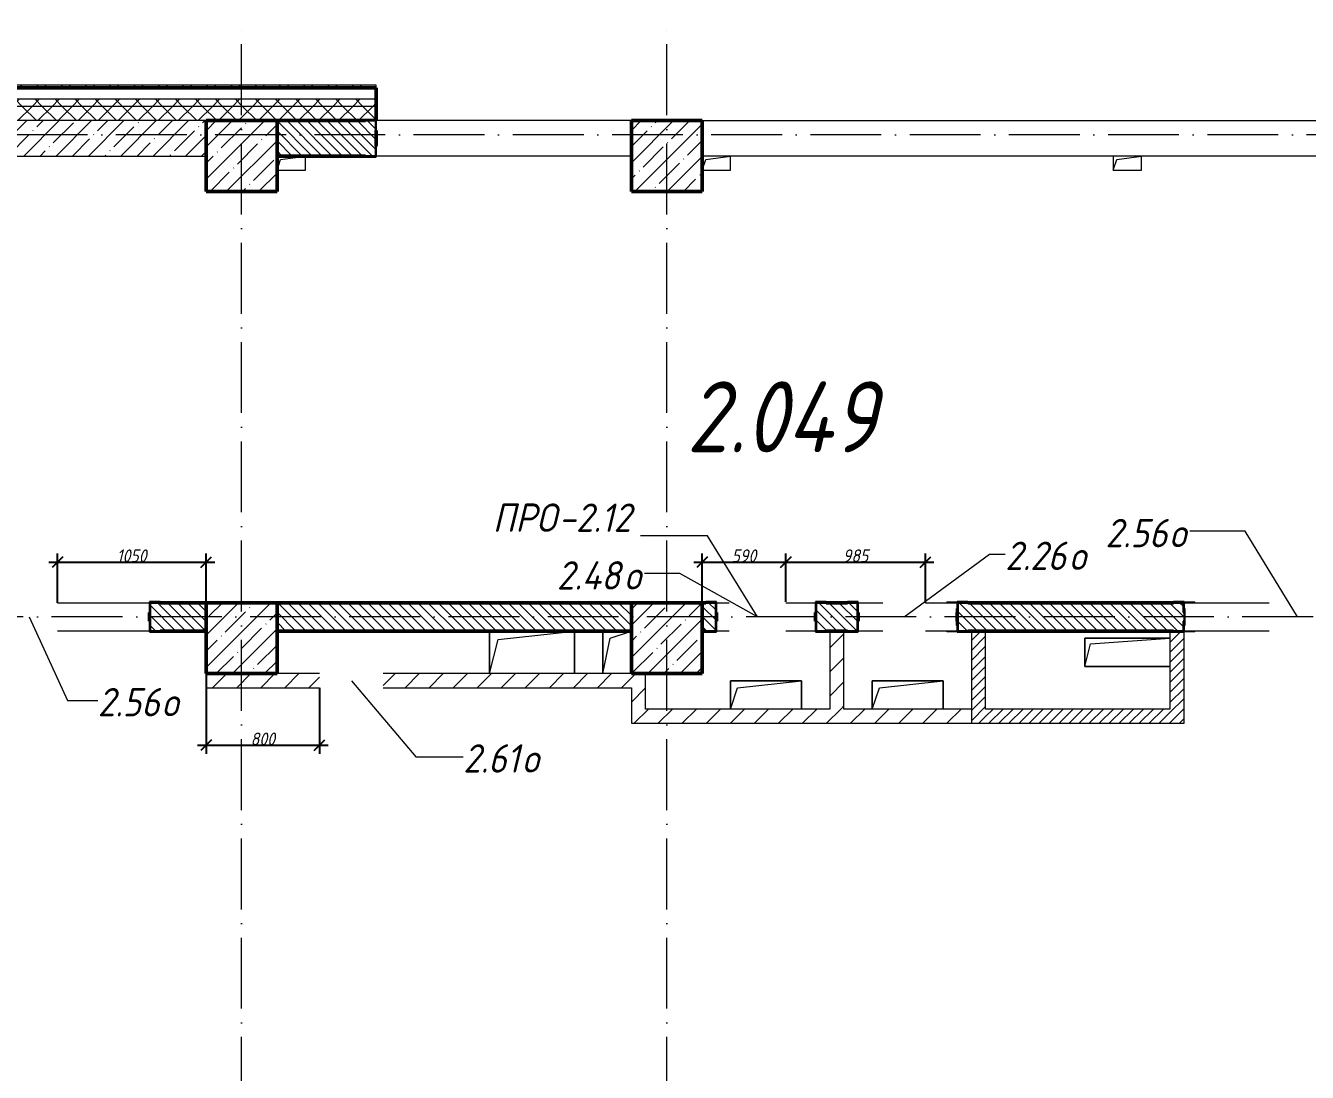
# Model space of a CAD drawing. Header units: millimetres. Extents: x -356862 to 418287, y 0 to 839748.
# Drawn here: x 8867 to 17911, y 313312 to 320693 of the extents above; entities that cross this region are included whole.
import ezdxf

# ---------------------------------------------------------------- set-up
doc = ezdxf.new("R2010")
doc.units = ezdxf.units.MM
doc.linetypes.add('50_200_ШТРИХ_1Т_ш5_п1_п1_', pattern=[700, 500, -100, 0, -100])
for name, color, linetype, lineweight in [('A-____-____-DIMS', 7, 'Continuous', 9), ('A-FLOR-____-OTLN', 7, 'Continuous', 9), ('A-GENM-____-IDEN', 7, 'Continuous', 9), ('A-GENM-____-MCUT', 7, 'Continuous', 25), ('A-GENM-____-OTLN', 7, 'Continuous', 9), ('A-GENM-____-OTLN-1', 7, 'Continuous', 25), ('A-GLAZ-____-IDEN', 7, 'Continuous', 9), ('A-WALL-____-MCUT-1', 7, 'Continuous', 9), ('A-WALL-____-MCUT-2', 7, 'Continuous', 50), ('A-WALL-____-MCUT-3', 7, 'Continuous', 9), ('A-WALL-____-OTLN', 7, 'Continuous', 9), ('A-WALL-____-PATT-1', 7, 'Continuous', 9), ('A-WALL-FNSH-MCUT-1', 7, 'Continuous', 9), ('I-WALL-____-OTLN', 7, 'Continuous', 9), ('S-COLS-____-MCUT', 7, 'Continuous', 50), ('S-COLS-____-OTLN', 7, 'Continuous', 9), ('S-GRID-____-OTLN-1', 7, '50_200_ШТРИХ_1Т_ш5_п1_п1_', 9), ('Марки помещений', 7, 'Continuous', 9)]:
    doc.layers.add(name, color=color, linetype=linetype, lineweight=lineweight)
doc.styles.add('ISOCPEUR_I_3', font='isocpeui.ttf', dxfattribs={"width": 0.85, "height": 2.2})
doc.styles.add('ISOCPEUR_I_7', font='isocpeui.ttf', dxfattribs={"width": 0.9, "height": 90})
doc.styles.add('ISOCPEUR_I_9', font='isocpeui.ttf', dxfattribs={"width": 0.9, "height": 250})
doc.dimstyles.new('ISO-1_8_0_9К_СРЕДНИЙ_Кладочные_2', dxfattribs={"dimscale": 304.8, "dimtxt": 89.638306, "dimasz": 0.246063, "dimexe": 0.19685, "dimexo": 0, "dimgap": 0, "dimtad": 1, "dimdec": 3, "dimrnd": 0.001, "dimdsep": 46, "dimtxsty": 'ISOCPEUR_I_7', "dimblk1": 'OBLIQUE', "dimblk2": 'OBLIQUE', "dimsah": 1, "dimcen": 0.09, "dimdle": 0.19685, "dimazin": 0, "dimtfac": 1, "dimtdec": 4, "dimtix": 1, "dimtmove": 1, "dimatfit": 3, "dimfxl": 1, "dimtvp": 1, "dimtolj": 1, "dimtzin": 0, "dimarcsym": 2})
pattern_1 = [(45, (-15659.08, 310542.9), (-70.71068, 70.71068), []), (135, (-15659.08, 310542.9), (-70.71068, -70.71068), [])]
pattern_2 = [(45, (-15659.08, 310542.9), (-114.04925, 114.04925), []), (45, (-15545.03, 310542.9), (-114.04925, 114.04925), [201.612, -40.322, 3.353, -36.97])]
pattern_3 = [(135, (-15659.08, 310542.9), (-35.35534, -35.35534), [])]
pattern_4 = [(45, (-15659.08, 310542.9), (-84.8528, 84.8528), [])]
pattern_5 = [(45, (-15659.08, 310542.9), (-35.35534, 35.35534), [])]

# ---------------------------------------------------------------- blocks, each defined once
blk = doc.blocks.new('BSC_Колонна _Прямоугольная - 500х500-V70-АР1_План отверстий 2 этажа в осях 1-64_А-ГГ')
at = {"layer": 'S-COLS-____-OTLN'}
h = blk.add_hatch(dxfattribs=at)
h.set_pattern_fill('FP_99', color=256, style=0, pattern_type=2)
h.set_pattern_definition([(45, (-29050, -5831.04), (-114.04925, 114.04925), []), (45, (-28935.95, -5831.04), (-114.04925, 114.04925), [201.613, -40.323, 3.353, -36.97])])
h.paths.add_polyline_path([(-250, -250), (250, -250), (250, 250), (-250, 250)], flags=0)
at = {"layer": 'S-COLS-____-MCUT'}
for p, q in [((250, 250), (-250, 250)), ((-250, 250), (-250, -250)), ((250, -250), (250, 250)), ((-250, -250), (250, -250))]:
    blk.add_line(p, q, dxfattribs=at)
blk = doc.blocks.new('BSC_Колонна _Прямоугольная - 500х500-V86-АР1_План отверстий 2 этажа в осях 1-64_А-ГГ')
at = {"layer": 'S-COLS-____-OTLN'}
h = blk.add_hatch(dxfattribs=at)
h.set_pattern_fill('FP_115', color=256, style=0, pattern_type=2)
h.set_pattern_definition([(45, (-26050, -5831.04), (-114.0493, 114.0493), []), (45, (-25935.95, -5831.04), (-114.0493, 114.0493), [201.613, -40.323, 3.353, -36.97])])
h.paths.add_polyline_path([(-250, -250), (250, -250), (250, 250), (-250, 250)], flags=0)
at = {"layer": 'S-COLS-____-MCUT'}
for p, q in [((250, 250), (-250, 250)), ((-250, 250), (-250, -250)), ((250, -250), (250, 250)), ((-250, -250), (250, -250))]:
    blk.add_line(p, q, dxfattribs=at)
blk = doc.blocks.new('BSC_Колонна _Прямоугольная - 500х500-V99-АР1_План отверстий 2 этажа в осях 1-64_А-ГГ')
at = {"layer": 'S-COLS-____-OTLN'}
h = blk.add_hatch(dxfattribs=at)
h.set_pattern_fill('FP_128', color=256, style=0, pattern_type=2)
h.set_pattern_definition([(45, (-26050, -9231.04), (-114.04925, 114.04925), []), (45, (-25935.95, -9231.04), (-114.04925, 114.04925), [201.613, -40.323, 3.353, -36.97])])
h.paths.add_polyline_path([(-250, -250), (250, -250), (250, 250), (-250, 250)], flags=0)
at = {"layer": 'S-COLS-____-MCUT'}
for p, q in [((250, 250), (-250, 250)), ((-250, 250), (-250, -250)), ((250, -250), (250, 250)), ((-250, -250), (250, -250))]:
    blk.add_line(p, q, dxfattribs=at)
blk = doc.blocks.new('Фахверк_СКБ_Уголок - 250_2700-27497298-АР1_План отверстий 2 этажа в осях 1-64_А-ГГ')
at = {"layer": 'A-GENM-____-MCUT'}
for p, q in [((200, 181), (125, 181)), ((125, 181), (125, 106)), ((200, 175), (200, 181)), ((125, 106), (131, 106)), ((131, 106), (131, 175)), ((131, 175), (200, 175)), ((131, -6), (125, -6)), ((125, -6), (125, -81)), ((125, -81), (200, -81)), ((131, -75), (131, -6)), ((200, -75), (131, -75)), ((200, -81), (200, -75))]:
    blk.add_line(p, q, dxfattribs=at)
blk = doc.blocks.new('Фахверк_СКБ_Уголок - 200_3960_зеркало-28268689-АР1_План отверстий 2 этажа в осях 1-64_А-ГГ')
at = {"layer": 'A-GENM-____-MCUT'}
for p, q in [((200, 156), (125, 156)), ((125, 156), (125, 81)), ((131, 81), (131, 150)), ((131, 150), (200, 150)), ((200, 150), (200, 156)), ((125, 81), (131, 81)), ((131, 19), (125, 19)), ((125, 19), (125, -56)), ((131, -50), (131, 19)), ((125, -56), (200, -56)), ((200, -50), (131, -50)), ((200, -56), (200, -50))]:
    blk.add_line(p, q, dxfattribs=at)
blk = doc.blocks.new('Фахверк_СКБ_Уголок - 200_3960-28268576-АР1_План отверстий 2 этажа в осях 1-64_А-ГГ')
at = {"layer": 'A-GENM-____-MCUT'}
for p, q in [((200, 156), (125, 156)), ((125, 156), (125, 81)), ((131, 81), (131, 150)), ((131, 150), (200, 150)), ((200, 150), (200, 156)), ((125, 81), (131, 81)), ((131, 19), (125, 19)), ((125, 19), (125, -56)), ((131, -50), (131, 19)), ((125, -56), (200, -56)), ((200, -50), (131, -50)), ((200, -56), (200, -50))]:
    blk.add_line(p, q, dxfattribs=at)
blk = doc.blocks.new('154_Стойка_СКБ_Уголок - СМ-2180_200-28268025-АР1_План отверстий 2 этажа в осях 1-64_А-ГГ')
at = {"layer": 'A-GENM-____-MCUT'}
for p, q in [((125, 156), (125, 81)), ((200, 156), (125, 156)), ((131, 81), (131, 150)), ((131, 150), (200, 150)), ((200, 150), (200, 156)), ((125, 81), (131, 81)), ((131, 19), (125, 19)), ((125, 19), (125, -56)), ((131, -50), (131, 19)), ((125, -56), (200, -56)), ((200, -50), (131, -50)), ((200, -56), (200, -50))]:
    blk.add_line(p, q, dxfattribs=at)
blk = doc.blocks.new('Стойка_Влож_Полоса боковая - Полоса-V142-АР1_План отверстий 2 этажа в осях 1-64_А-ГГ')
at = {"layer": 'A-GENM-____-OTLN'}
for p, q in [((-5, 60), (0, 60)), ((-5, -60), (-5, 60)), ((0, -60), (-5, -60))]:
    blk.add_line(p, q, dxfattribs=at)
blk = doc.blocks.new('Стойка_Влож_Уголок_Опорный - Уголок-28213941-АР1_План отверстий 2 этажа в осях 1-64_А-ГГ')
at = {"layer": 'A-GENM-____-OTLN'}
for p, q in [((-212, -6), (-212, 0)), ((0, 0), (0, -6)), ((-212, -75), (-212, -6)), ((-212, -6), (-206, -6)), ((-212, -75), (-206, -75)), ((-6, -6), (0, -6)), ((-6, -75), (0, -75)), ((0, -6), (0, -75))]:
    blk.add_line(p, q, dxfattribs=at)
blk = doc.blocks.new('154_Стойка_СКБ_Уголок - СМ-2480_200-28346303-АР1_План отверстий 2 этажа в осях 1-64_А-ГГ')
at = {"layer": 'A-GENM-____-MCUT'}
for p, q in [((125, 156), (125, 81)), ((200, 156), (125, 156)), ((131, 81), (131, 150)), ((131, 150), (200, 150)), ((200, 150), (200, 156)), ((125, 81), (131, 81)), ((131, 19), (125, 19)), ((125, 19), (125, -56)), ((131, -50), (131, 19)), ((125, -56), (200, -56)), ((200, -50), (131, -50)), ((200, -56), (200, -50))]:
    blk.add_line(p, q, dxfattribs=at)
blk = doc.blocks.new('Стойка_Влож_Полоса боковая - Полоса-28213942-АР1_План отверстий 2 этажа в осях 1-64_А-ГГ')
at = {"layer": 'A-GENM-____-OTLN'}
for p, q in [((-5, 60), (0, 60)), ((-5, -60), (-5, 60)), ((0, 31), (0, -31)), ((0, -60), (-5, -60))]:
    blk.add_line(p, q, dxfattribs=at)
blk = doc.blocks.new('AR_Отверстие прямоугольное _в плите_ - AR_Отверстие прямоугольное _в плите_-V147-АР1_План отверстий 2 этажа в осях 1-64_А-ГГ')
at = {"layer": 'A-GENM-____-OTLN'}
for p, q in [((250, 100), (-250, 100)), ((-250, 100), (-250, -100)), ((-200, 50), (250, 100)), ((250, -100), (250, 100)), ((-250, -100), (-200, 50))]:
    blk.add_line(p, q, dxfattribs=at)
blk = doc.blocks.new('AR_Отверстие прямоугольное _в плите_ - AR_Отверстие прямоугольное _в плите_-V157-АР1_План отверстий 2 этажа в осях 1-64_А-ГГ')
at = {"layer": 'A-GENM-____-OTLN'}
for p, q in [((300, 100), (-300, 100)), ((-300, 100), (-300, -100)), ((-260, 60), (300, 100)), ((-300, -100), (-260, 60)), ((-300, -100), (300, -100))]:
    blk.add_line(p, q, dxfattribs=at)
blk = doc.blocks.new('AR_Отверстие прямоугольное _в плите_ - AR_Отверстие прямоугольное _в плите_-V166-АР1_План отверстий 2 этажа в осях 1-64_А-ГГ')
at = {"layer": 'A-GENM-____-OTLN'}
for p, q in [((-100, -50), (-75, 25)), ((-75, 25), (100, 50)), ((100, -50), (100, 50)), ((-100, -50), (100, -50))]:
    blk.add_line(p, q, dxfattribs=at)
blk = doc.blocks.new('AR_Отверстие прямоугольное _в плите_ - AR_Отверстие прямоугольное _в плите_-V171-АР1_План отверстий 2 этажа в осях 1-64_А-ГГ')
at = {"layer": 'A-GENM-____-OTLN'}
for p, q in [((-100, 50), (-100, -50)), ((-100, -50), (-75, 25)), ((-75, 25), (100, 50)), ((100, -50), (100, 50)), ((-100, -50), (100, -50))]:
    blk.add_line(p, q, dxfattribs=at)
blk = doc.blocks.new('AR_Отверстие прямоугольное _в плите_ - AR_Отверстие прямоугольное _в плите_-V178-АР1_План отверстий 2 этажа в осях 1-64_А-ГГ')
at = {"layer": 'A-GENM-____-OTLN'}
for p, q in [((-100, 150), (-100, -150)), ((-100, -150), (-50, 100)), ((-50, 100), (100, 150))]:
    blk.add_line(p, q, dxfattribs=at)
blk = doc.blocks.new('AR_Отверстие прямоугольное _в плите_ - AR_Отверстие прямоугольное _в плите_-V182-АР1_План отверстий 2 этажа в осях 1-64_А-ГГ')
at = {"layer": 'A-GENM-____-OTLN'}
for p, q in [((-300, 150), (-300, -150)), ((-240, 90), (300, 150)), ((300, -150), (300, 150)), ((-300, -150), (-240, 90))]:
    blk.add_line(p, q, dxfattribs=at)
blk = doc.blocks.new('_Oblique')
at = {"color": 0, "linetype": 'ByBlock', "lineweight": -2}
blk.add_line((-0.5, -0.5), (0.5, 0.5), dxfattribs=at)
blk = doc.blocks.new('*D9219')
at = {"layer": 'A-____-____-DIMS', "color": 0, "lineweight": -2, "transparency": 16777216}
for p, q in [((13580.9, 316910), (14290.9, 316910)), ((13640.9, 316623.9), (13640.9, 316970)), ((14230.9, 316629.9), (14230.9, 316970))]:
    blk.add_line(p, q, dxfattribs=at)
at = {"layer": 'Defpoints', "color": 0, "transparency": 16777216}
for p in [(14230.9, 316910), (14230.9, 316629.9), (13640.9, 316623.9)]:
    blk.add_point(p, dxfattribs=at)
at = {"layer": 'A-____-____-DIMS', "color": 0, "lineweight": -2, "transparency": 16777216, "xscale": 75, "yscale": 75, "zscale": 75, "rotation": 180}
blk.add_blockref('_Oblique', (13640.9, 316910), dxfattribs=at)
at = {"layer": 'A-____-____-DIMS', "color": 0, "lineweight": -2, "transparency": 16777216, "xscale": 75, "yscale": 75, "zscale": 75}
blk.add_blockref('_Oblique', (14230.9, 316910), dxfattribs=at)
at = {"layer": 'A-____-____-DIMS', "color": 0, "transparency": 16777216, "insert": (13935.9, 316955), "char_height": 90, "width": 409.578, "attachment_point": 5, "style": 'ISOCPEUR_I_7'}
blk.add_mtext('\\A1;590', dxfattribs=at)
blk = doc.blocks.new('*D9220')
at = {"layer": 'A-____-____-DIMS', "color": 0, "lineweight": -2, "transparency": 16777216}
for p, q in [((14170.9, 316910), (15275.9, 316910)), ((14230.9, 316629.9), (14230.9, 316970)), ((15215.9, 316623.9), (15215.9, 316970))]:
    blk.add_line(p, q, dxfattribs=at)
at = {"layer": 'Defpoints', "color": 0, "transparency": 16777216}
for p in [(15215.9, 316910), (14230.9, 316629.9), (15215.9, 316623.9)]:
    blk.add_point(p, dxfattribs=at)
at = {"layer": 'A-____-____-DIMS', "color": 0, "lineweight": -2, "transparency": 16777216, "xscale": 75, "yscale": 75, "zscale": 75, "rotation": 180}
blk.add_blockref('_Oblique', (14230.9, 316910), dxfattribs=at)
at = {"layer": 'A-____-____-DIMS', "color": 0, "lineweight": -2, "transparency": 16777216, "xscale": 75, "yscale": 75, "zscale": 75}
blk.add_blockref('_Oblique', (15215.9, 316910), dxfattribs=at)
at = {"layer": 'A-____-____-DIMS', "color": 0, "transparency": 16777216, "insert": (14723.4, 316955), "char_height": 90, "width": 409.578, "attachment_point": 5, "style": 'ISOCPEUR_I_7'}
blk.add_mtext('\\A1;985', dxfattribs=at)
blk = doc.blocks.new('*D9215')
at = {"layer": 'A-____-____-DIMS', "color": 0, "lineweight": -2, "transparency": 16777216}
for p, q in [((10140.9, 316123.9), (10140.9, 315558.3)), ((10940.9, 316023.9), (10940.9, 315558.3)), ((10080.9, 315618.3), (11000.9, 315618.3))]:
    blk.add_line(p, q, dxfattribs=at)
at = {"layer": 'Defpoints', "color": 0, "transparency": 16777216}
for p in [(10140.9, 316123.9), (10940.9, 316023.9), (10940.9, 315618.3)]:
    blk.add_point(p, dxfattribs=at)
at = {"layer": 'A-____-____-DIMS', "color": 0, "lineweight": -2, "transparency": 16777216, "xscale": 75, "yscale": 75, "zscale": 75, "rotation": 180}
blk.add_blockref('_Oblique', (10140.9, 315618.3), dxfattribs=at)
at = {"layer": 'A-____-____-DIMS', "color": 0, "lineweight": -2, "transparency": 16777216, "xscale": 75, "yscale": 75, "zscale": 75}
blk.add_blockref('_Oblique', (10940.9, 315618.3), dxfattribs=at)
at = {"layer": 'A-____-____-DIMS', "color": 0, "transparency": 16777216, "insert": (10540.9, 315663.3), "char_height": 90, "width": 409.578, "attachment_point": 5, "style": 'ISOCPEUR_I_7'}
blk.add_mtext('\\A1;800', dxfattribs=at)
blk = doc.blocks.new('*D9216')
at = {"layer": 'A-____-____-DIMS', "color": 0, "lineweight": -2, "transparency": 16777216}
for p, q in [((9030.9, 316910), (10200.9, 316910)), ((9090.9, 316623.9), (9090.9, 316970)), ((10140.9, 316623.9), (10140.9, 316970))]:
    blk.add_line(p, q, dxfattribs=at)
at = {"layer": 'Defpoints', "color": 0, "transparency": 16777216}
for p in [(10140.9, 316910), (9090.9, 316623.9), (10140.9, 316623.9)]:
    blk.add_point(p, dxfattribs=at)
at = {"layer": 'A-____-____-DIMS', "color": 0, "lineweight": -2, "transparency": 16777216, "xscale": 75, "yscale": 75, "zscale": 75, "rotation": 180}
blk.add_blockref('_Oblique', (9090.9, 316910), dxfattribs=at)
at = {"layer": 'A-____-____-DIMS', "color": 0, "lineweight": -2, "transparency": 16777216, "xscale": 75, "yscale": 75, "zscale": 75}
blk.add_blockref('_Oblique', (10140.9, 316910), dxfattribs=at)
at = {"layer": 'A-____-____-DIMS', "color": 0, "transparency": 16777216, "insert": (9615.9, 316955), "char_height": 90, "width": 504.733, "attachment_point": 5, "style": 'ISOCPEUR_I_7'}
blk.add_mtext('\\A1;1050', dxfattribs=at)

msp = doc.modelspace()

# ---------------------------------------------------------------- hatches: boundary and pattern name
at = {"layer": 'A-WALL-____-PATT-1'}
h = msp.add_hatch(dxfattribs=at)
h.set_pattern_fill('FP_3', color=256, style=0, pattern_type=2)
h.set_pattern_definition([(45, (-15659.08, 310542.9), (-85.5366, 85.5366), []), (45, (-15602.06, 310542.9), (-85.5366, 85.5366), [])])
h.paths.add_polyline_path([(22655.9187, 320253.9433), (22655.9187, 320273.9433), (22140.9187, 320273.9433), (22140.9187, 320253.9433)], flags=0)
h.paths.add_polyline_path([(20340.9187, 320253.9433), (20340.9187, 320273.9433), (19140.9187, 320273.9433), (19140.9187, 320253.9433), (19676.5149, 320253.9433)], flags=0)
h.paths.add_polyline_path([(11340.9187, 320253.9433), (11340.9187, 320273.9433), (8190.9187, 320273.9433), (8190.9187, 320253.9433), (9071.7291, 320253.9433)], flags=0)
h = msp.add_hatch(dxfattribs=at)
h.set_pattern_fill('FP_1', color=256, style=0, pattern_type=2)
h.set_pattern_definition(pattern_1)
h.paths.add_polyline_path([(58690.9187, 320123.9433), (58690.9187, 320173.9433), (52340.9187, 320173.9433), (52340.9187, 320123.9433), (58560.7292, 320123.9433)], flags=0)
h.paths.add_polyline_path([(49723.4078, 320123.9433), (50540.9187, 320123.9433), (50540.9187, 320173.9433), (49340.9187, 320173.9433), (49340.9187, 320123.9433)], flags=0)
h.paths.add_polyline_path([(47540.9187, 320123.9433), (47540.9187, 320173.9433), (46340.9187, 320173.9433), (46340.9187, 320123.9433), (47072.2113, 320123.9433)], flags=0)
h.paths.add_polyline_path([(44540.9187, 320123.9433), (44540.9187, 320173.9433), (43340.9187, 320173.9433), (43340.9187, 320123.9433), (44421.0149, 320123.9433)], flags=0)
h.paths.add_polyline_path([(41540.9187, 320123.9433), (41540.9187, 320173.9433), (40340.9187, 320173.9433), (40340.9187, 320123.9433), (40886.0863, 320123.9433)], flags=0)
h.paths.add_polyline_path([(37340.9187, 320123.9433), (38540.9187, 320123.9433), (38540.9187, 320173.9433), (37340.9187, 320173.9433)], flags=0)
h.paths.add_polyline_path([(34340.9187, 320123.9433), (35540.9187, 320123.9433), (35540.9187, 320173.9433), (34340.9187, 320173.9433)], flags=0)
h.paths.add_polyline_path([(32048.7649, 320123.9433), (32540.9187, 320123.9433), (32540.9187, 320173.9433), (31340.9187, 320173.9433), (31340.9187, 320123.9433)], flags=0)
h.paths.add_polyline_path([(29540.9187, 320123.9433), (29540.9187, 320173.9433), (28340.9187, 320173.9433), (28340.9187, 320123.9433), (28513.8363, 320123.9433)], flags=0)
h.paths.add_polyline_path([(26540.9187, 320123.9433), (26540.9187, 320173.9433), (25340.9187, 320173.9433), (25340.9187, 320123.9433), (25862.6399, 320123.9433)], flags=0)
h.paths.add_polyline_path([(22140.9187, 320123.9433), (23540.9187, 320123.9433), (23540.9187, 320173.9433), (22140.9187, 320173.9433)], flags=0)
h.paths.add_polyline_path([(20340.9187, 320123.9433), (20340.9187, 320173.9433), (19140.9187, 320173.9433), (19140.9187, 320123.9433), (19676.5149, 320123.9433)], flags=0)
h.paths.add_polyline_path([(11340.9187, 320123.9433), (11340.9187, 320173.9433), (8170.9187, 320173.9433), (8170.9187, 320123.9433), (9071.7291, 320123.9433)], flags=0)
h = msp.add_hatch(dxfattribs=at)
h.set_pattern_fill('FP_1', color=256, style=0, pattern_type=2)
h.set_pattern_definition(pattern_1)
h.paths.add_polyline_path([(58690.9187, 320023.9433), (58690.9187, 320123.9433), (52340.9187, 320123.9433), (52340.9187, 320029.9433), (52415.9187, 320029.9433), (52415.9187, 320023.9433), (58560.7292, 320023.9433)], flags=0)
h.paths.add_polyline_path([(49723.4078, 320023.9433), (50465.9187, 320023.9433), (50465.9187, 320029.9433), (50540.9187, 320029.9433), (50540.9187, 320123.9433), (49340.9187, 320123.9433), (49340.9187, 320029.9433), (49415.9187, 320029.9433), (49415.9187, 320023.9433)], flags=0)
h.paths.add_polyline_path([(47465.9187, 320023.9433), (47465.9187, 320029.9433), (47540.9187, 320029.9433), (47540.9187, 320123.9433), (46340.9187, 320123.9433), (46340.9187, 320029.9433), (46415.9187, 320029.9433), (46415.9187, 320023.9433), (47190.9187, 320023.9433)], flags=0)
h.paths.add_polyline_path([(43690.9187, 320023.9433), (44465.9187, 320023.9433), (44465.9187, 320029.9433), (44540.9187, 320029.9433), (44540.9187, 320123.9433), (43340.9187, 320123.9433), (43340.9187, 320029.9433), (43415.9187, 320029.9433), (43415.9187, 320023.9433), (43537.2827, 320023.9433)], flags=0)
h.paths.add_polyline_path([(40886.0863, 320023.9433), (41465.9187, 320023.9433), (41465.9187, 320029.9433), (41540.9187, 320029.9433), (41540.9187, 320123.9433), (40340.9187, 320123.9433), (40340.9187, 320029.9433), (40415.9187, 320029.9433), (40415.9187, 320023.9433)], flags=0)
h.paths.add_polyline_path([(38190.9187, 320023.9433), (38465.9187, 320023.9433), (38465.9187, 320029.9433), (38540.9187, 320029.9433), (38540.9187, 320123.9433), (37340.9187, 320123.9433), (37340.9187, 320029.9433), (37415.9187, 320029.9433), (37415.9187, 320023.9433), (37690.9187, 320023.9433)], flags=0)
h.paths.add_polyline_path([(35190.9187, 320023.9433), (35465.9187, 320023.9433), (35465.9187, 320029.9433), (35540.9187, 320029.9433), (35540.9187, 320123.9433), (34340.9187, 320123.9433), (34340.9187, 320029.9433), (34415.9187, 320029.9433), (34415.9187, 320023.9433), (34699.9613, 320023.9433)], flags=0)
h.paths.add_polyline_path([(32465.9187, 320023.9433), (32465.9187, 320029.9433), (32540.9187, 320029.9433), (32540.9187, 320123.9433), (31340.9187, 320123.9433), (31340.9187, 320029.9433), (31415.9187, 320029.9433), (31415.9187, 320023.9433), (32048.7649, 320023.9433)], flags=0)
h.paths.add_polyline_path([(29465.9187, 320023.9433), (29465.9187, 320029.9433), (29540.9187, 320029.9433), (29540.9187, 320123.9433), (28340.9187, 320123.9433), (28340.9187, 320029.9433), (28415.9187, 320029.9433), (28415.9187, 320023.9433), (29190.9187, 320023.9433)], flags=0)
h.paths.add_polyline_path([(25415.9187, 320023.9433), (26465.9187, 320023.9433), (26465.9187, 320029.9433), (26540.9187, 320029.9433), (26540.9187, 320123.9433), (25340.9187, 320123.9433), (25340.9187, 320029.9433), (25415.9187, 320029.9433)], flags=0)
h.paths.add_polyline_path([(23190.9187, 320023.9433), (23465.9187, 320023.9433), (23465.9187, 320029.9433), (23540.9187, 320029.9433), (23540.9187, 320123.9433), (22140.9187, 320123.9433), (22140.9187, 320023.9433), (22640.9187, 320023.9433)], flags=0)
h.paths.add_polyline_path([(19676.5149, 320023.9433), (20265.9187, 320023.9433), (20265.9187, 320029.9433), (20340.9187, 320029.9433), (20340.9187, 320123.9433), (19140.9187, 320123.9433), (19140.9187, 320023.9433), (19640.9187, 320023.9433)], flags=0)
h.paths.add_polyline_path([(11265.9187, 320023.9433), (11265.9187, 320029.9433), (11340.9187, 320029.9433), (11340.9187, 320123.9433), (8170.9187, 320123.9433), (8170.9187, 320023.9433), (10640.9187, 320023.9433)], flags=0)
h = msp.add_hatch(dxfattribs=at)
h.set_pattern_fill('FP_25', color=256, style=0, pattern_type=2)
h.set_pattern_definition(pattern_2)
h.paths.add_polyline_path([(10140.9187, 319773.9433), (10140.9187, 320023.9433), (7890.9187, 320023.9433), (7890.9187, 319773.9433), (9071.7291, 319773.9433)], flags=0)
h = msp.add_hatch(dxfattribs=at)
h.set_pattern_fill('FP_6', color=256, style=0, pattern_type=2)
h.set_pattern_definition(pattern_3)
h.paths.add_polyline_path([(11265.9187, 319773.9433), (11334.9187, 319773.9433), (11334.9187, 319842.9433), (11340.9187, 319842.9433), (11340.9187, 319954.9433), (11334.9187, 319954.9433), (11334.9187, 320023.9433), (10640.9187, 320023.9433), (10640.9187, 319773.9433)], flags=0)
h = msp.add_hatch(dxfattribs=at)
h.set_pattern_fill('FP_6', color=256, style=0, pattern_type=2)
h.set_pattern_definition(pattern_3)
h.paths.add_polyline_path([(9746.9187, 316423.9433), (10140.9187, 316423.9433), (10140.9187, 316623.9433), (9746.9187, 316623.9433), (9746.9187, 316554.9433), (9740.9187, 316554.9433), (9740.9187, 316492.9433), (9746.9187, 316492.9433), (9746.9187, 316426.9433)], flags=0)
h.paths.add_polyline_path([(7965.9187, 316423.9433), (8034.9187, 316423.9433), (8034.9187, 316492.9433), (8040.9187, 316492.9433), (8040.9187, 316554.9433), (8034.9187, 316554.9433), (8034.9187, 316623.9433), (7190.9187, 316623.9433), (7190.9187, 316423.9433), (7304.2649, 316423.9433)], flags=0)
h.paths.add_polyline_path([(6640.9187, 316423.9433), (6790.9187, 316423.9433), (6790.9187, 316623.9433), (6640.9187, 316623.9433)], flags=0)
h = msp.add_hatch(dxfattribs=at)
h.set_pattern_fill('FP_6', color=256, style=0, pattern_type=2)
h.set_pattern_definition(pattern_3)
h.paths.add_polyline_path([(13140.9187, 316423.9433), (13140.9187, 316623.9433), (10640.9187, 316623.9433), (10640.9187, 316423.9433), (12606.6577, 316423.9433)], flags=0)
h = msp.add_hatch(dxfattribs=at)
h.set_pattern_fill('FP_6', color=256, style=0, pattern_type=2)
h.set_pattern_definition(pattern_3)
h.paths.add_polyline_path([(18815.9187, 316423.9433), (19140.9187, 316423.9433), (19140.9187, 316623.9433), (18746.9187, 316623.9433), (18746.9187, 316554.9433), (18740.9187, 316554.9433), (18740.9187, 316492.9433), (18746.9187, 316492.9433), (18746.9187, 316423.9433)], flags=0)
h.paths.add_polyline_path([(16965.9187, 316423.9433), (17034.9187, 316423.9433), (17034.9187, 316492.9433), (17040.9187, 316492.9433), (17040.9187, 316554.9433), (17034.9187, 316554.9433), (17034.9187, 316623.9433), (15446.9187, 316623.9433), (15446.9187, 316554.9433), (15440.9187, 316554.9433), (15440.9187, 316492.9433), (15446.9187, 316492.9433), (15446.9187, 316423.9433), (16141.5863, 316423.9433)], flags=0)
h.paths.add_polyline_path([(14446.9187, 316423.9433), (14734.9187, 316423.9433), (14734.9187, 316492.9433), (14740.9187, 316492.9433), (14740.9187, 316554.9433), (14734.9187, 316554.9433), (14734.9187, 316623.9433), (14446.9187, 316623.9433), (14446.9187, 316554.9433), (14440.9187, 316554.9433), (14440.9187, 316492.9433), (14446.9187, 316492.9433), (14446.9187, 316427.9433)], flags=0)
h.paths.add_polyline_path([(13640.9187, 316423.9433), (13734.9187, 316423.9433), (13734.9187, 316492.9433), (13740.9187, 316492.9433), (13740.9187, 316554.9433), (13734.9187, 316554.9433), (13734.9187, 316623.9433), (13640.9187, 316623.9433), (13640.9187, 316517.9433)], flags=0)
h = msp.add_hatch(dxfattribs=at)
h.set_pattern_fill('FP_4', color=256, style=0, pattern_type=2)
h.set_pattern_definition(pattern_4)
h.paths.add_polyline_path([(14640.9187, 315873.9433), (14640.9187, 316423.9433), (14540.9187, 316423.9433), (14540.9187, 315873.9433)], flags=0)
h = msp.add_hatch(dxfattribs=at)
h.set_pattern_fill('FP_5', color=256, style=0, pattern_type=2)
h.set_pattern_definition(pattern_5)
h.paths.add_polyline_path([(15640.9187, 315773.9433), (15640.9187, 316423.9433), (15540.9187, 316423.9433), (15540.9187, 315773.9433)], flags=0)
h = msp.add_hatch(dxfattribs=at)
h.set_pattern_fill('FP_5', color=256, style=0, pattern_type=2)
h.set_pattern_definition(pattern_5)
h.paths.add_polyline_path([(17040.9187, 315773.9433), (17039.8278, 316417.9433), (16965.9187, 316417.9433), (16965.9187, 316423.9433), (16940.9187, 316423.9433), (16940.9187, 315773.9433)], flags=0)
h = msp.add_hatch(dxfattribs=at)
h.set_pattern_fill('FP_4', color=256, style=0, pattern_type=2)
h.set_pattern_definition(pattern_4)
h.paths.add_polyline_path([(10940.9187, 316023.9433), (10940.9187, 316123.9433), (10140.9187, 316123.9433), (10140.9187, 316023.9433), (10640.9187, 316023.9433)], flags=0)
h.paths.add_polyline_path([(11390.9187, 316023.9433), (13240.9187, 316023.9433), (13240.9187, 316123.9433), (11390.9187, 316123.9433), (11390.9187, 316082.2766)], flags=0)
h = msp.add_hatch(dxfattribs=at)
h.set_pattern_fill('FP_4', color=256, style=0, pattern_type=2)
h.set_pattern_definition(pattern_4)
h.paths.add_polyline_path([(13240.9187, 315873.9433), (13240.9187, 316023.9433), (13140.9187, 316023.9433), (13140.9187, 315873.9433)], flags=0)
h = msp.add_hatch(dxfattribs=at)
h.set_pattern_fill('FP_4', color=256, style=0, pattern_type=2)
h.set_pattern_definition(pattern_4)
h.paths.add_polyline_path([(14374.122, 315773.9433), (15540.9187, 315773.9433), (15540.9187, 315873.9433), (13140.9187, 315873.9433), (13140.9187, 315773.9433)], flags=0)
h = msp.add_hatch(dxfattribs=at)
h.set_pattern_fill('FP_5', color=256, style=0, pattern_type=2)
h.set_pattern_definition(pattern_5)
h.paths.add_polyline_path([(16940.9187, 315773.9433), (16940.9187, 315873.9433), (15640.9187, 315873.9433), (15640.9187, 315773.9433), (16141.5863, 315773.9433)], flags=0)
at = {"layer": 'S-COLS-____-OTLN'}
h = msp.add_hatch(dxfattribs=at)
h.set_pattern_fill('FP_25', color=256, style=0, pattern_type=2)
h.set_pattern_definition(pattern_2)
h.paths.add_polyline_path([(13140.9187, 319523.9433), (13640.9187, 319523.9433), (13640.9187, 320023.9433), (13140.9187, 320023.9433)], flags=0)

# ---------------------------------------------------------------- linework, layer by layer
at = {"layer": 'A-FLOR-____-OTLN'}
for p, q in [((12140.9187, 316123.9433), (12140.9187, 316423.9433)), ((12740.9187, 316423.9433), (12740.9187, 316123.9433)), ((12940.9187, 316123.9433), (12940.9187, 316423.9433)), ((16340.9187, 316373.9433), (16940.9187, 316373.9433)), ((16340.9187, 316173.9433), (16340.9187, 316373.9433)), ((16940.9187, 316173.9433), (16340.9187, 316173.9433)), ((13840.9187, 316073.9433), (14340.9187, 316073.9433)), ((13840.9187, 315873.9433), (13840.9187, 316073.9433)), ((14340.9187, 316073.9433), (14340.9187, 315873.9433)), ((14840.9187, 316073.9433), (15340.9187, 316073.9433)), ((14840.9187, 315873.9433), (14840.9187, 316073.9433)), ((15340.9187, 316073.9433), (15340.9187, 315873.9433))]:
    msp.add_line(p, q, dxfattribs=at)
at = {"layer": 'A-GENM-____-IDEN'}
for p, q in [((13677.3301, 317096.5516), (13204.7267, 317096.5516)), ((14030.9187, 316523.9433), (13677.3301, 317096.5516))]:
    msp.add_line(p, q, dxfattribs=at)
at = {"layer": 'A-GLAZ-____-IDEN'}
for p, q in [((17471.7315, 317127.5035), (17081.5495, 317127.5035)), ((17840.9187, 316523.9433), (17471.7315, 317127.5035)), ((15065.9187, 316523.9433), (15667.5813, 316967.0809)), ((15667.5813, 316967.0809), (15779.042, 316967.0809)), ((13484.016, 316828.9505), (13234.4255, 316828.9505)), ((14030.9187, 316523.9433), (13484.016, 316828.9505)), ((8890.9187, 316523.9433), (9163.0608, 315935.1159)), ((11165.9187, 316073.9433), (11619.4312, 315538.1159)), ((9163.0608, 315935.1159), (9375.591, 315935.1159)), ((11619.4312, 315538.1159), (11954.6661, 315538.1159))]:
    msp.add_line(p, q, dxfattribs=at)
at = {"layer": 'A-WALL-____-MCUT-1'}
for p, q in [((10140.9187, 320023.9433), (6990.9187, 320023.9433)), ((6990.9187, 319773.9433), (10140.9187, 319773.9433))]:
    msp.add_line(p, q, dxfattribs=at)
at = {"layer": 'A-WALL-____-MCUT-2'}
for p, q in [((11340.9187, 320253.9433), (8170.9187, 320253.9433)), ((11340.9187, 320029.9433), (11340.9187, 320253.9433)), ((10640.9187, 320023.9433), (11265.9187, 320023.9433)), ((11340.9187, 319842.9433), (11340.9187, 319954.9433)), ((10640.9187, 319773.9433), (11265.9187, 319773.9433)), ((9740.9187, 316554.9433), (9740.9187, 316492.9433)), ((10140.9187, 316623.9433), (9815.9187, 316623.9433)), ((13140.9187, 316623.9433), (10640.9187, 316623.9433)), ((13665.9187, 316623.9433), (13640.9187, 316623.9433)), ((13740.9187, 316492.9433), (13740.9187, 316554.9433)), ((14440.9187, 316554.9433), (14440.9187, 316492.9433)), ((14665.9187, 316623.9433), (14515.9187, 316623.9433)), ((14740.9187, 316492.9433), (14740.9187, 316554.9433)), ((15440.9187, 316554.9433), (15440.9187, 316492.9433)), ((16965.9187, 316623.9433), (15515.9187, 316623.9433)), ((9815.9187, 316423.9433), (10140.9187, 316423.9433)), ((10640.9187, 316423.9433), (13140.9187, 316423.9433)), ((13640.9187, 316423.9433), (13665.9187, 316423.9433)), ((14515.9187, 316423.9433), (14665.9187, 316423.9433)), ((15515.9187, 316423.9433), (16965.9187, 316423.9433))]:
    msp.add_line(p, q, dxfattribs=at)
at = {"layer": 'A-WALL-____-MCUT-3'}
for p, q in [((11340.9187, 320173.9433), (8170.9187, 320173.9433)), ((11340.9187, 320123.9433), (8170.9187, 320123.9433))]:
    msp.add_line(p, q, dxfattribs=at)
at = {"layer": 'A-WALL-____-OTLN'}
for p, q in [((13140.9187, 320023.9433), (11340.9187, 320023.9433)), ((13640.9187, 320023.9433), (13640.9187, 320023.9433)), ((13640.9187, 320023.9433), (19140.9187, 320023.9433)), ((13140.9187, 319773.9433), (11340.9187, 319773.9433)), ((19140.9187, 319773.9433), (13640.9187, 319773.9433))]:
    msp.add_line(p, q, dxfattribs=at)
at = {"layer": 'A-WALL-FNSH-MCUT-1'}
for p, q in [((11340.9187, 320273.9433), (8190.9187, 320273.9433)), ((11340.9187, 320253.9433), (11340.9187, 320273.9433)), ((11340.9187, 320253.9433), (11340.9187, 320253.9433)), ((14540.9187, 316423.9433), (14540.9187, 315873.9433)), ((14640.9187, 315873.9433), (14640.9187, 316423.9433)), ((15540.9187, 316423.9433), (15540.9187, 315773.9433)), ((15640.9187, 315873.9433), (15640.9187, 316423.9433)), ((16940.9187, 316423.9433), (16940.9187, 315873.9433)), ((17040.9187, 315773.9433), (17040.9187, 316417.9433)), ((10140.9187, 316123.9433), (10140.9187, 316023.9433)), ((10940.9187, 316123.9433), (10640.9187, 316123.9433)), ((13140.9187, 316123.9433), (11390.9187, 316123.9433)), ((13240.9187, 315873.9433), (13240.9187, 316123.9433)), ((10140.9187, 316023.9433), (10940.9187, 316023.9433)), ((11390.9187, 316023.9433), (13140.9187, 316023.9433)), ((13140.9187, 316023.9433), (13140.9187, 315773.9433)), ((14540.9187, 315873.9433), (13240.9187, 315873.9433)), ((15540.9187, 315873.9433), (14640.9187, 315873.9433)), ((16940.9187, 315873.9433), (15640.9187, 315873.9433)), ((13140.9187, 315773.9433), (17040.9187, 315773.9433))]:
    msp.add_line(p, q, dxfattribs=at)
at = {"layer": 'I-WALL-____-OTLN'}
for p, q in [((9090.9187, 316623.9433), (9740.9187, 316623.9433)), ((13740.9187, 316623.9433), (13830.9187, 316623.9433)), ((14230.9187, 316623.9433), (14440.9187, 316623.9433)), ((14740.9187, 316623.9433), (14915.9187, 316623.9433)), ((15215.9187, 316623.9433), (15440.9187, 316623.9433)), ((17040.9187, 316623.9433), (17640.9187, 316623.9433)), ((9740.9187, 316423.9433), (9090.9187, 316423.9433)), ((13830.9187, 316423.9433), (13740.9187, 316423.9433)), ((14440.9187, 316423.9433), (14230.9187, 316423.9433)), ((14915.9187, 316423.9433), (14740.9187, 316423.9433)), ((15440.9187, 316423.9433), (15215.9187, 316423.9433)), ((17640.9187, 316423.9433), (17040.9187, 316423.9433))]:
    msp.add_line(p, q, dxfattribs=at)
at = {"layer": 'S-COLS-____-MCUT'}
for p, q in [((13640.9187, 320023.9433), (13140.9187, 320023.9433)), ((13140.9187, 320023.9433), (13140.9187, 319523.9433)), ((13640.9187, 319523.9433), (13640.9187, 320023.9433)), ((13140.9187, 319523.9433), (13640.9187, 319523.9433))]:
    msp.add_line(p, q, dxfattribs=at)
at = {"layer": 'S-GRID-____-OTLN-1'}
for p, q in [((10390.9187, 306060.2949), (10390.9187, 320693.4406)), ((13390.9187, 306060.2949), (13390.9187, 320693.4406)), ((88415.3253, 319923.9433), (-20104.6453, 319923.9433)), ((74659.706, 316523.9433), (-20327.8515, 316523.9433))]:
    msp.add_line(p, q, dxfattribs=at)

# ---------------------------------------------------------------- block references
at = {"layer": 'A-GENM-____-OTLN'}
for name, p in [('AR_Отверстие прямоугольное _в плите_ - AR_Отверстие прямоугольное _в плите_-V166-АР1_План отверстий 2 этажа в осях 1-64_А-ГГ', (10740.9187, 319723.9433)), ('AR_Отверстие прямоугольное _в плите_ - AR_Отверстие прямоугольное _в плите_-V166-АР1_План отверстий 2 этажа в осях 1-64_А-ГГ', (13740.9187, 319723.9433)), ('AR_Отверстие прямоугольное _в плите_ - AR_Отверстие прямоугольное _в плите_-V171-АР1_План отверстий 2 этажа в осях 1-64_А-ГГ', (16640.9187, 319723.9433)), ('Стойка_Влож_Полоса боковая - Полоса-V142-АР1_План отверстий 2 этажа в осях 1-64_А-ГГ', (15440.9187, 316523.9433)), ('AR_Отверстие прямоугольное _в плите_ - AR_Отверстие прямоугольное _в плите_-V182-АР1_План отверстий 2 этажа в осях 1-64_А-ГГ', (12440.9187, 316273.9433)), ('AR_Отверстие прямоугольное _в плите_ - AR_Отверстие прямоугольное _в плите_-V178-АР1_План отверстий 2 этажа в осях 1-64_А-ГГ', (13040.9187, 316273.9433)), ('AR_Отверстие прямоугольное _в плите_ - AR_Отверстие прямоугольное _в плите_-V157-АР1_План отверстий 2 этажа в осях 1-64_А-ГГ', (16640.9187, 316273.9433)), ('AR_Отверстие прямоугольное _в плите_ - AR_Отверстие прямоугольное _в плите_-V147-АР1_План отверстий 2 этажа в осях 1-64_А-ГГ', (14090.9187, 315973.9433)), ('AR_Отверстие прямоугольное _в плите_ - AR_Отверстие прямоугольное _в плите_-V147-АР1_План отверстий 2 этажа в осях 1-64_А-ГГ', (15090.9187, 315973.9433))]:
    msp.add_blockref(name, p, dxfattribs=at)
for name, p, rotation in [('Стойка_Влож_Уголок_Опорный - Уголок-28213941-АР1_План отверстий 2 этажа в осях 1-64_А-ГГ', (15440.9187, 316417.9433), 269.9999999999995), ('Стойка_Влож_Уголок_Опорный - Уголок-28213941-АР1_План отверстий 2 этажа в осях 1-64_А-ГГ', (17040.9187, 316629.9433), 89.99999999999955), ('Стойка_Влож_Полоса боковая - Полоса-28213942-АР1_План отверстий 2 этажа в осях 1-64_А-ГГ', (17040.9187, 316523.9433), 180)]:
    msp.add_blockref(name, p, dxfattribs=dict(at, rotation=rotation))
at = {"layer": 'A-GENM-____-OTLN-1', "rotation": 180}
for name, p in [('Фахверк_СКБ_Уголок - 250_2700-27497298-АР1_План отверстий 2 этажа в осях 1-64_А-ГГ', (11465.9187, 319948.9433)), ('Фахверк_СКБ_Уголок - 200_3960_зеркало-28268689-АР1_План отверстий 2 этажа в осях 1-64_А-ГГ', (13865.9187, 316573.9433)), ('Фахверк_СКБ_Уголок - 200_3960_зеркало-28268689-АР1_План отверстий 2 этажа в осях 1-64_А-ГГ', (14865.9187, 316573.9433)), ('154_Стойка_СКБ_Уголок - СМ-2480_200-28346303-АР1_План отверстий 2 этажа в осях 1-64_А-ГГ', (17165.9187, 316573.9433))]:
    msp.add_blockref(name, p, dxfattribs=at)
at = {"layer": 'A-GENM-____-OTLN-1'}
for name, p in [('Фахверк_СКБ_Уголок - 200_3960-28268576-АР1_План отверстий 2 этажа в осях 1-64_А-ГГ', (9615.9187, 316473.9433)), ('Фахверк_СКБ_Уголок - 200_3960-28268576-АР1_План отверстий 2 этажа в осях 1-64_А-ГГ', (14315.9187, 316473.9433)), ('154_Стойка_СКБ_Уголок - СМ-2180_200-28268025-АР1_План отверстий 2 этажа в осях 1-64_А-ГГ', (15315.9187, 316473.9433))]:
    msp.add_blockref(name, p, dxfattribs=at)
at = {"layer": 'S-COLS-____-OTLN'}
for name, p in [('BSC_Колонна _Прямоугольная - 500х500-V99-АР1_План отверстий 2 этажа в осях 1-64_А-ГГ', (10390.9187, 319773.9433)), ('BSC_Колонна _Прямоугольная - 500х500-V86-АР1_План отверстий 2 этажа в осях 1-64_А-ГГ', (10390.9187, 316373.9433)), ('BSC_Колонна _Прямоугольная - 500х500-V70-АР1_План отверстий 2 этажа в осях 1-64_А-ГГ', (13390.9187, 316373.9433))]:
    msp.add_blockref(name, p, dxfattribs=at)

# ---------------------------------------------------------------- texts
at = {"layer": 'A-GENM-____-IDEN', "char_height": 200, "attachment_point": 1, "style": 'ISOCPEUR_I_9'}
for s, insert, width in [('ПРО', (12163.0161, 317323.6677), 562.784625), ('-2.12', (12627.3599, 317323.6677), 663.79725)]:
    msp.add_mtext(s, dxfattribs=dict(at, insert=insert, width=width))
at = {"layer": 'A-GLAZ-____-IDEN', "char_height": 200, "attachment_point": 1, "style": 'ISOCPEUR_I_9'}
for s, insert, width in [('2.56', (16486.0949, 317215.1181), 548.35425), ('\\fISOCPEUR|b0|i1|c204|p34|;\\W.9;о', (16938.5324, 317215.1181), 158.734125), ('2.26', (15779.042, 317054.6955), 548.35425), ('\\fISOCPEUR|b0|i1|c204|p34|;\\W.9;о', (16231.4795, 317054.6955), 158.734125), ('2.48', (12615.5751, 316916.5651), 577.215), ('\\fISOCPEUR|b0|i1|c204|p34|;\\W.9;о', (13091.8251, 316916.5651), 158.734125), ('2.56', (9375.591, 316022.7304), 548.35425), ('\\fISOCPEUR|b0|i1|c204|p34|;\\W.9;о', (9828.0285, 316022.7304), 158.734125), ('2.61', (11954.6661, 315625.7304), 505.063125), ('\\fISOCPEUR|b0|i1|c204|p34|;\\W.9;о', (12371.3849, 315625.7304), 158.734125)]:
    msp.add_mtext(s, dxfattribs=dict(at, insert=insert, width=width))
at = {"layer": 'Марки помещений', "insert": (13531.7269, 318184.6829), "char_height": 500, "width": 817.72125, "attachment_point": 1, "style": 'ISOCPEUR_I_3'}
msp.add_mtext('2.049', dxfattribs=at)

# ---------------------------------------------------------------- dimensions: what is measured, and where the dimension line sits
at = {"layer": 'A-____-____-DIMS'}
for base, p1, p2, override, picture, middle in [((10140.9187, 316909.9583), (9090.9187, 316623.9433), (10140.9187, 316623.9433), {"dimpost": '<>', "dimfxl": 1050}, '*D9216', (9615.9187, 316954.9583)), ((14230.9187, 316909.9583), (13640.9187, 316623.9433), (14230.9187, 316629.9433), {"dimpost": '<>', "dimfxl": 590.030508}, '*D9219', (13935.9187, 316954.9583)), ((15215.9187, 316909.9583), (14230.9187, 316629.9433), (15215.9187, 316623.9433), {"dimpost": '<>', "dimfxl": 985.018274}, '*D9220', (14723.4187, 316954.9583)), ((10940.9187, 315618.2685), (10140.9187, 316123.9433), (10940.9187, 316023.9433), {"dimpost": '<>', "dimfxl": 806.225775}, '*D9215', (10540.9187, 315663.2685))]:
    dim = msp.add_linear_dim(base=base, p1=p1, p2=p2, dimstyle='ISO-1_8_0_9К_СРЕДНИЙ_Кладочные_2', override=override, dxfattribs=at)
    dim.commit()
    dim.dimension.update_dxf_attribs({"geometry": picture, "text_midpoint": middle})

doc.saveas('drawing.dxf')
